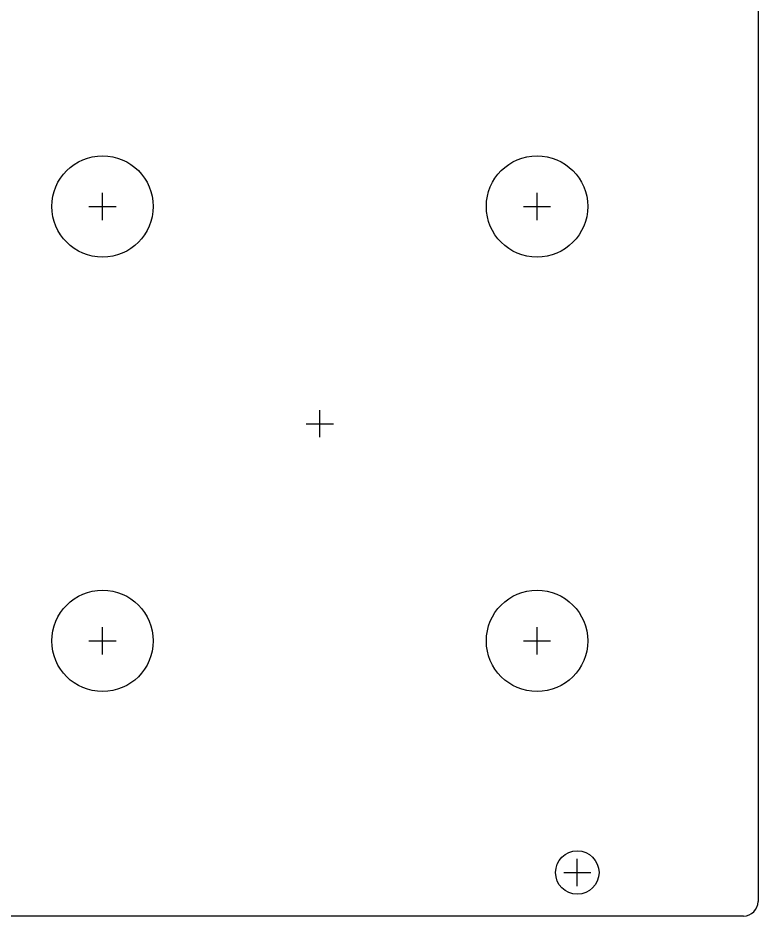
# Model space of a CAD drawing. Header units: millimetres. Extents: x -1 to 101, y -1 to 128.
# Drawn here: x 50.2 to 101.3, y 0 to 62 of the extents above; entities that cross this region are included whole.
import ezdxf

# ---------------------------------------------------------------- set-up
doc = ezdxf.new("R2010")
doc.units = ezdxf.units.MM
doc.layers.add('Contour', color=7, linetype='CONTINUOUS')
doc.layers.add('Reference_points', color=1, linetype='CONTINUOUS')

msp = doc.modelspace()

# ---------------------------------------------------------------- linework, layer by layer
at = {"layer": 'Contour', "color": 7, "linetype": 'CONTINUOUS'}
for p, q in [((101.26, 127.4), (101.26, 1)), ((100.26, 0), (1, 0))]:
    msp.add_line(p, q, dxfattribs=at)
for centre, radius in [((56, 49), 3.5), ((86, 49), 3.5), ((56, 19), 3.5), ((86, 19), 3.5), ((88.78, 3), 1.5)]:
    msp.add_circle(centre, radius, dxfattribs=at)
msp.add_arc((100.26, 1), 1, -90, 0, dxfattribs=at)
at = {"layer": 'Reference_points', "color": 1, "linetype": 'CONTINUOUS'}
for p, q in [((56, 48.06), (56, 49.94)), ((86, 48.06), (86, 49.94)), ((55.06, 49), (56.94, 49)), ((85.06, 49), (86.94, 49)), ((71, 33.06), (71, 34.94)), ((70.06, 34), (71.94, 34)), ((56, 18.06), (56, 19.94)), ((86, 18.06), (86, 19.94)), ((55.06, 19), (56.94, 19)), ((85.06, 19), (86.94, 19)), ((88.78, 2.06), (88.78, 3.94)), ((87.84, 3), (89.72, 3))]:
    msp.add_line(p, q, dxfattribs=at)

doc.saveas('drawing.dxf')
